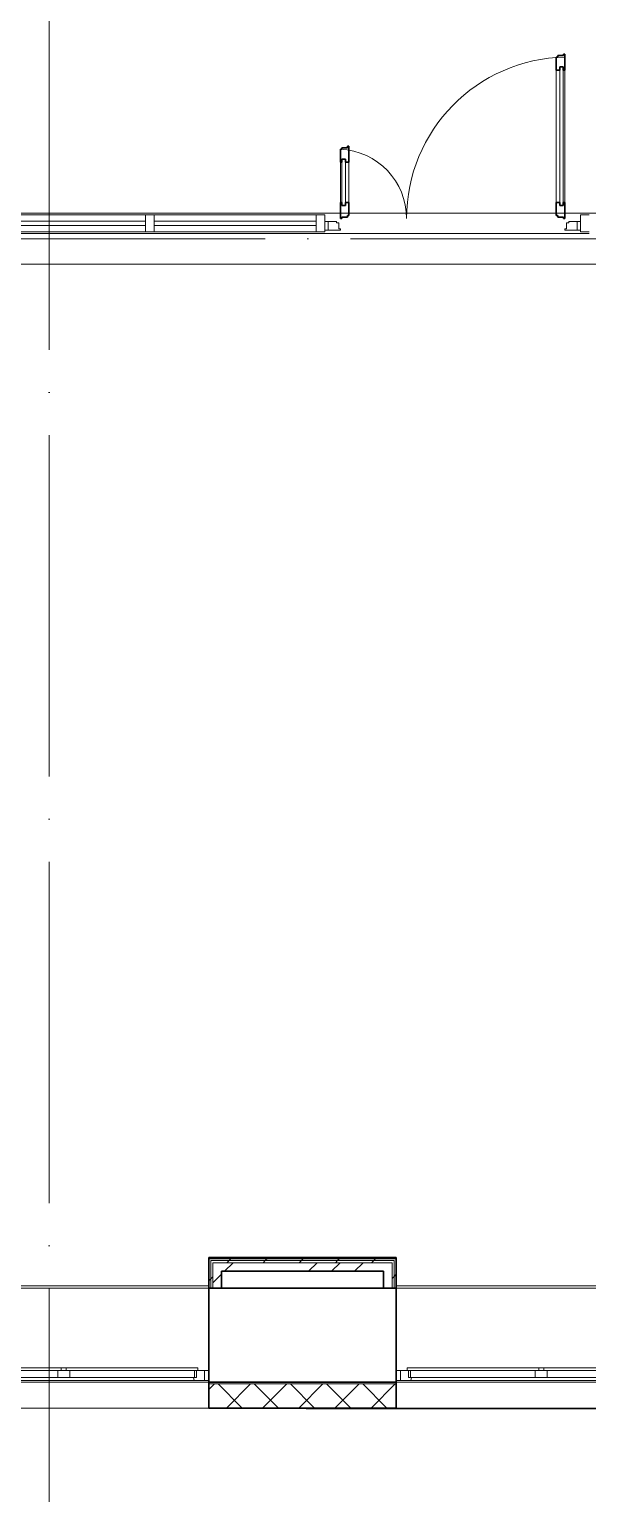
# Model space of a CAD drawing. Header units: millimetres. Extents: x -325553 to 627452, y -28539 to 738858.
# Drawn here: x -21232 to -17958, y 416571 to 425152 of the extents above; entities that cross this region are included whole.
import ezdxf

# ---------------------------------------------------------------- set-up
doc = ezdxf.new("R2010")
doc.units = ezdxf.units.MM
doc.linetypes.add('ADSK_Линия сетки', pattern=[25, 20, -2.5, 0, -2.5])
doc.linetypes.add('ADSK_Сверху', pattern=[450, 300, -150])
for name, color, linetype, lineweight in [('_ Окна', 7, 'Continuous', 9), ('Витраж', 7, 'Continuous', 9), ('Двери', 252, 'Continuous', 9), ('Линии', 7, 'Continuous', 9), ('Окна', 252, 'Continuous', 9), ('Оси', 252, 'Continuous', 9), ('Панели витража', 252, 'Continuous', 9), ('Стены внутренние', 7, 'Continuous', 18), ('Стены наружные', 7, 'Continuous', 18), ('Стены штриховка', 7, 'Continuous', 9)]:
    doc.layers.add(name, color=color, linetype=linetype, lineweight=lineweight)
doc.layers.add('Двери открывание', color=7, linetype='Continuous', lineweight=9, true_color=0xc0c0c0)

# ---------------------------------------------------------------- blocks, each defined once
blk = doc.blocks.new('1 этаж')
at = {"layer": 'Стены наружные', "lineweight": 9, "true_color": 0x636466}
h = blk.add_hatch(dxfattribs=at)
h.set_pattern_fill('FP_41', color=251, style=0, pattern_type=2)
h.set_pattern_definition([(180, (-32119.82, 96), (-1e-14, -100), [])])
h.paths.add_polyline_path([(-66005.8, -20703.7), (-64730.8, -20703.7), (-64730.8, -20693.7), (-66005.8, -20693.7)])
h.paths.add_polyline_path([(2117.4, -20703.7), (2694.2, -20703.7), (2694.2, -20693.7), (1409.2, -20693.7), (1409.2, -20703.7)])
h.paths.add_polyline_path([(-63030.8, -20703.7), (-61880.8, -20703.7), (-61880.8, -20693.7), (-63030.8, -20693.7)])
h.paths.add_polyline_path([(-752.8, -20703.7), (-290.8, -20703.7), (-290.8, -20693.7), (-1390.8, -20693.7), (-1390.8, -20703.7)])
h.paths.add_polyline_path([(-60180.8, -20703.7), (-59050.8, -20703.7), (-59050.8, -20693.7), (-60180.8, -20693.7)])
h.paths.add_polyline_path([(-3623, -20703.7), (-3090.8, -20703.7), (-3090.8, -20693.7), (-4165.8, -20693.7), (-4165.8, -20703.7)])
h.paths.add_polyline_path([(-57350.8, -20703.7), (-56240.8, -20703.7), (-56240.8, -20693.7), (-57350.8, -20693.7)])
h.paths.add_polyline_path([(-5865.8, -20703.7), (-5865.8, -20693.7), (-6960.8, -20693.7), (-6960.8, -20703.7), (-6493.2, -20703.7)])
h.paths.add_polyline_path([(-54540.8, -20703.7), (-53450.8, -20703.7), (-53450.8, -20693.7), (-54540.8, -20693.7)])
h.paths.add_polyline_path([(-8660.8, -20703.7), (-8660.8, -20693.7), (-9765.8, -20693.7), (-9765.8, -20703.7), (-9363.4, -20703.7)])
h.paths.add_polyline_path([(-51750.8, -20703.7), (-50620.8, -20703.7), (-50620.8, -20693.7), (-51750.8, -20693.7)])
h.paths.add_polyline_path([(-11516, -20703.7), (-11465.8, -20703.7), (-11465.8, -20693.7), (-12545.8, -20693.7), (-12545.8, -20703.7), (-12233.6, -20703.7)])
h.paths.add_polyline_path([(-48920.8, -20703.7), (-47800.8, -20703.7), (-47800.8, -20693.7), (-48920.8, -20693.7)])
h.paths.add_polyline_path([(-14245.8, -20703.7), (-14245.8, -20693.7), (-15320.8, -20693.7), (-15320.8, -20703.7), (-14386.2, -20703.7)])
h.paths.add_polyline_path([(-46100.8, -20703.7), (-45030.8, -20703.7), (-45030.8, -20693.7), (-46100.8, -20693.7)])
h.paths.add_polyline_path([(-17256.4, -20703.7), (-17020.8, -20703.7), (-17020.8, -20693.7), (-18120.8, -20693.7), (-18120.8, -20703.7), (-17974, -20703.7)])
h.paths.add_polyline_path([(-43330.8, -20703.7), (-42230.8, -20703.7), (-42230.8, -20693.7), (-43330.8, -20693.7)])
h.paths.add_polyline_path([(-19820.8, -20703.7), (-19820.8, -20693.7), (-20920.8, -20693.7), (-20920.8, -20703.7), (-20126.6, -20703.7)])
h.paths.add_polyline_path([(-40530.8, -20703.7), (-39400.8, -20703.7), (-39400.8, -20693.7), (-40530.8, -20693.7)])
h.paths.add_polyline_path([(-22620.8, -20703.7), (-22620.8, -20693.7), (-23700.8, -20693.7), (-23700.8, -20703.7), (-22996.8, -20703.7)])
h.paths.add_polyline_path([(-25867, -20703.7), (-25400.8, -20703.7), (-25400.8, -20693.7), (-26500.8, -20693.7), (-26500.8, -20703.7), (-26498.8, -20703.7)])
h.paths.add_polyline_path([(-37700.8, -20703.7), (-36590.8, -20703.7), (-36590.8, -20693.7), (-37700.8, -20693.7)])
h.paths.add_polyline_path([(-28202.8, -20703.7), (-28200.8, -20703.7), (-28200.8, -20693.7), (-29240.8, -20693.7), (-29239.8, -20703.7), (-28378.4, -20703.7)])
h.paths.add_polyline_path([(-34890.8, -20703.7), (-33780.8, -20703.7), (-33780.8, -20693.7), (-34890.8, -20693.7)])
h.paths.add_polyline_path([(-30940.8, -20703.7), (-30940.8, -20693.7), (-32080.8, -20693.7), (-32079.8, -20703.7), (-31090.8, -20703.7)])
at = {"layer": '_ Окна', "color": 251, "lineweight": 18, "true_color": 0x636466}
for p, q in [((-21009.8, -20666.7), (-21005.2, -20683.7)), ((-20991.8, -20666.7), (-21003.8, -20666.7)), ((-20991.8, -20625.7), (-20991.8, -20666.7)), ((-20945.8, -20625.7), (-20983.8, -20625.7)), ((-20945.8, -20683.7), (-20945.8, -20625.7)), ((-19757.8, -20625.7), (-19795.8, -20625.7)), ((-19795.8, -20625.7), (-19795.8, -20683.7)), ((-19749.8, -20666.7), (-19749.8, -20625.7)), ((-19737.8, -20666.7), (-19749.8, -20666.7)), ((-19736.4, -20683.7), (-19731.8, -20666.7)), ((-21005.2, -20683.7), (-20945.8, -20683.7)), ((-19795.8, -20683.7), (-19736.4, -20683.7))]:
    blk.add_line(p, q, dxfattribs=at)
at = {"layer": '_ Окна', "color": 251, "true_color": 0x636466}
for p, q in [((-20920.8, -20625.7), (-20945.8, -20625.7)), ((-20945.8, -20625.7), (-20945.8, -20683.7)), ((-19795.8, -20625.7), (-19820.8, -20625.7)), ((-19795.8, -20683.7), (-19795.8, -20625.7)), ((-20945.8, -20683.7), (-20920.8, -20683.7)), ((-19820.8, -20683.7), (-19795.8, -20683.7))]:
    blk.add_line(p, q, dxfattribs=at)
at = {"layer": 'Витраж', "color": 251, "true_color": 0x636466}
for p, q in [((-22240.8, -13853.7), (-21290.8, -13853.7)), ((-21240.8, -13853.7), (-20290.8, -13853.7)), ((-21290.8, -13953.7), (-22240.8, -13953.7)), ((-20290.8, -13953.7), (-21240.8, -13953.7))]:
    blk.add_line(p, q, dxfattribs=at)
at = {"layer": 'Витраж', "color": 251, "lineweight": 18, "true_color": 0x636466, "extrusion": (0, 0, -1)}
for p, q in [((-21240.8, -13853.7), (-21290.8, -13853.7)), ((-21290.8, -13853.7), (-21290.8, -13953.7)), ((-21240.8, -13953.7), (-21240.8, -13853.7)), ((-20240.8, -13853.7), (-20290.8, -13853.7)), ((-20290.8, -13853.7), (-20290.8, -13953.7)), ((-20240.8, -13893.7), (-20240.8, -13853.7)), ((-21290.8, -13953.7), (-21240.8, -13953.7)), ((-20290.8, -13953.7), (-20240.8, -13953.7)), ((-20240.8, -13953.7), (-20240.8, -13943.7))]:
    blk.add_line(p, q, dxfattribs=at)
at = {"layer": 'Витраж', "color": 251, "lineweight": 18, "true_color": 0x636466}
for p, q in [((-18690.8, -13853.7), (-18740.8, -13853.7)), ((-18740.8, -13853.7), (-18740.8, -13893.7)), ((-18740.8, -13943.7), (-18740.8, -13953.7)), ((-18740.8, -13953.7), (-18690.8, -13953.7))]:
    blk.add_line(p, q, dxfattribs=at)
at = {"layer": 'Двери', "color": 251, "lineweight": 30, "true_color": 0x636466}
for p, q in [((-18874.8, -12929.7), (-18882.8, -12929.7)), ((-18882.8, -12929.7), (-18882.8, -13005.7)), ((-18840.8, -12920.7), (-18874.8, -12920.7)), ((-18874.8, -12920.7), (-18874.8, -12929.7)), ((-18832.8, -12911.7), (-18840.8, -12911.7)), ((-18840.8, -12911.7), (-18840.8, -12920.7)), ((-18832.8, -13005.7), (-18832.8, -12911.7)), ((-18882.8, -13005.7), (-18862.8, -13005.7)), ((-18862.8, -13005.7), (-18862.8, -12987.7)), ((-18862.8, -12987.7), (-18841.8, -12987.7)), ((-18841.8, -12987.7), (-18841.8, -13005.7)), ((-18841.8, -13005.7), (-18832.8, -13005.7)), ((-20140.8, -13469.7), (-20148.8, -13469.7)), ((-20148.8, -13469.7), (-20148.8, -13545.7)), ((-20106.8, -13460.7), (-20140.8, -13460.7)), ((-20140.8, -13460.7), (-20140.8, -13469.7)), ((-20098.8, -13451.7), (-20106.8, -13451.7)), ((-20106.8, -13451.7), (-20106.8, -13460.7)), ((-20098.8, -13545.7), (-20098.8, -13451.7)), ((-20139.8, -13545.7), (-20148.8, -13545.7)), ((-20139.8, -13527.7), (-20139.8, -13545.7)), ((-20118.8, -13527.7), (-20139.8, -13527.7)), ((-20118.8, -13545.7), (-20118.8, -13527.7)), ((-20098.8, -13545.7), (-20118.8, -13545.7)), ((-20148.8, -13781.7), (-20148.8, -13875.7)), ((-20139.8, -13781.7), (-20148.8, -13781.7)), ((-20139.8, -13799.7), (-20139.8, -13781.7)), ((-20118.8, -13799.7), (-20139.8, -13799.7)), ((-20118.8, -13781.7), (-20118.8, -13799.7)), ((-20098.8, -13781.7), (-20118.8, -13781.7)), ((-20098.8, -13857.7), (-20098.8, -13781.7)), ((-18882.8, -13781.7), (-18882.8, -13857.7)), ((-18882.8, -13781.7), (-18862.8, -13781.7)), ((-18862.8, -13781.7), (-18862.8, -13799.7)), ((-18862.8, -13799.7), (-18841.8, -13799.7)), ((-18841.8, -13781.7), (-18832.8, -13781.7)), ((-18841.8, -13799.7), (-18841.8, -13781.7)), ((-18832.8, -13875.7), (-18832.8, -13781.7)), ((-20148.8, -13875.7), (-20140.8, -13875.7)), ((-20140.8, -13875.7), (-20140.8, -13866.7)), ((-20140.8, -13866.7), (-20106.8, -13866.7)), ((-20106.8, -13866.7), (-20106.8, -13857.7)), ((-20106.8, -13857.7), (-20098.8, -13857.7)), ((-18882.8, -13857.7), (-18874.8, -13857.7)), ((-18874.8, -13857.7), (-18874.8, -13866.7)), ((-18874.8, -13866.7), (-18840.8, -13866.7)), ((-18840.8, -13866.7), (-18840.8, -13875.7)), ((-18840.8, -13875.7), (-18832.8, -13875.7))]:
    blk.add_line(p, q, dxfattribs=at)
at = {"layer": 'Двери', "color": 251, "true_color": 0x636466}
for p, q in [((-18882.8, -13005.7), (-18882.8, -13781.7)), ((-18862.8, -13799.7), (-18862.8, -12987.7)), ((-18862.8, -12987.7), (-18841.8, -12987.7)), ((-18841.8, -12987.7), (-18841.8, -13799.7)), ((-18832.8, -13781.7), (-18832.8, -13005.7)), ((-20148.8, -13545.7), (-20148.8, -13781.7)), ((-20139.8, -13527.7), (-20139.8, -13799.7)), ((-20118.8, -13527.7), (-20139.8, -13527.7)), ((-20118.8, -13799.7), (-20118.8, -13527.7)), ((-20098.8, -13781.7), (-20098.8, -13545.7)), ((-20139.8, -13799.7), (-20118.8, -13799.7)), ((-18841.8, -13799.7), (-18862.8, -13799.7)), ((-20240.8, -13893.7), (-20240.8, -13943.7)), ((-20220.8, -13893.7), (-20240.8, -13893.7)), ((-20220.8, -13943.7), (-20220.8, -13893.7)), ((-20171.8, -13893.7), (-20220.8, -13893.7)), ((-20220.8, -13893.7), (-20220.8, -13943.7)), ((-20171.8, -13901.7), (-20171.8, -13893.7)), ((-18809.8, -13893.7), (-18809.8, -13901.7)), ((-18760.8, -13893.7), (-18809.8, -13893.7)), ((-18740.8, -13893.7), (-18760.8, -13893.7)), ((-18760.8, -13893.7), (-18760.8, -13943.7)), ((-18760.8, -13943.7), (-18760.8, -13893.7)), ((-18740.8, -13943.7), (-18740.8, -13893.7)), ((-20240.8, -13943.7), (-20220.8, -13943.7)), ((-20220.8, -13943.7), (-20148.8, -13943.7)), ((-20157.8, -13901.7), (-20171.8, -13901.7)), ((-20157.8, -13935.7), (-20157.8, -13901.7)), ((-20148.8, -13935.7), (-20157.8, -13935.7)), ((-20148.8, -13943.7), (-20148.8, -13935.7)), ((-18823.8, -13935.7), (-18832.8, -13935.7)), ((-18832.8, -13935.7), (-18832.8, -13943.7)), ((-18832.8, -13943.7), (-18760.8, -13943.7)), ((-18809.8, -13901.7), (-18823.8, -13901.7)), ((-18823.8, -13901.7), (-18823.8, -13935.7)), ((-18760.8, -13943.7), (-18740.8, -13943.7))]:
    blk.add_line(p, q, dxfattribs=at)
at = {"layer": 'Двери открывание', "color": 251, "true_color": 0x636466}
for centre, radius, start, end in [((-18814.8, -13875.7), 946, 91.09026, 180), ((-20166.8, -13875.7), 406, 0, 87.45896)]:
    blk.add_arc(centre, radius, start, end, dxfattribs=at)
at = {"layer": 'Линии', "color": 251, "linetype": 'ADSK_Сверху', "ltscale": 100, "true_color": 0x636466}
for p, q in [((-15050.8, -13843.7), (-48260.8, -13843.7)), ((-15050.8, -14143.7), (-48260.8, -14143.7))]:
    blk.add_line(p, q, dxfattribs=at)
at = {"layer": 'Окна', "color": 251, "true_color": 0x636466}
for p, q in [((-22557.8, -20608.7), (-21785.8, -20608.7)), ((-21785.8, -20625.7), (-22557.8, -20625.7)), ((-21805.8, -20666.7), (-22537.8, -20666.7)), ((-21805.8, -20625.7), (-21805.8, -20666.7)), ((-21735.8, -20666.7), (-21805.8, -20666.7)), ((-21785.8, -20608.7), (-21755.8, -20608.7)), ((-21785.8, -20608.7), (-21785.8, -20625.7)), ((-21755.8, -20625.7), (-21785.8, -20625.7)), ((-21755.8, -20608.7), (-20983.8, -20608.7)), ((-21755.8, -20625.7), (-21755.8, -20608.7)), ((-20983.8, -20625.7), (-21755.8, -20625.7)), ((-21735.8, -20666.7), (-21735.8, -20625.7)), ((-21003.8, -20666.7), (-21735.8, -20666.7)), ((-21003.8, -20625.7), (-21003.8, -20666.7)), ((-20983.8, -20608.7), (-20983.8, -20625.7)), ((-19757.8, -20608.7), (-18985.8, -20608.7)), ((-19757.8, -20625.7), (-19757.8, -20608.7)), ((-18985.8, -20625.7), (-19757.8, -20625.7)), ((-19737.8, -20666.7), (-19737.8, -20625.7)), ((-19005.8, -20666.7), (-19737.8, -20666.7)), ((-19005.8, -20625.7), (-19005.8, -20666.7)), ((-18935.8, -20666.7), (-19005.8, -20666.7)), ((-18985.8, -20608.7), (-18955.8, -20608.7)), ((-18985.8, -20608.7), (-18985.8, -20625.7)), ((-18955.8, -20625.7), (-18985.8, -20625.7)), ((-18955.8, -20608.7), (-18183.8, -20608.7)), ((-18955.8, -20625.7), (-18955.8, -20608.7)), ((-18183.8, -20625.7), (-18955.8, -20625.7)), ((-18935.8, -20666.7), (-18935.8, -20625.7)), ((-18203.8, -20666.7), (-18935.8, -20666.7)), ((-22536.4, -20683.7), (-21005.2, -20683.7)), ((-19736.4, -20683.7), (-18205.2, -20683.7))]:
    blk.add_line(p, q, dxfattribs=at)
at = {"layer": 'Оси', "color": 251, "linetype": 'ADSK_Линия сетки', "ltscale": 100, "true_color": 0x636466}
for p, q in [((-21855.8, -2643.7), (-21855.8, -33769.9)), ((4411.5, -13993.7), (-72528.1, -13993.7)), ((4411.5, -20143.7), (-72528.1, -20143.7))]:
    blk.add_line(p, q, dxfattribs=at)
at = {"layer": 'Панели витража', "color": 251, "lineweight": 18, "true_color": 0x636466}
for p, q in [((-21290.8, -13891.2), (-22240.8, -13891.2)), ((-21290.8, -13916.2), (-21290.8, -13891.2)), ((-20290.8, -13891.2), (-21240.8, -13891.2)), ((-21240.8, -13891.2), (-21240.8, -13916.2)), ((-20290.8, -13916.2), (-20290.8, -13891.2)), ((-22240.8, -13916.2), (-21290.8, -13916.2)), ((-21240.8, -13916.2), (-20290.8, -13916.2))]:
    blk.add_line(p, q, dxfattribs=at)
at = {"layer": 'Стены внутренние', "color": 251, "lineweight": 30, "true_color": 0x636466}
for p, q in [((-20920.8, -20143.7), (-20920.8, -20693.7)), ((-19895.8, -20143.7), (-20845.8, -20143.7)), ((-19820.8, -20693.7), (-19820.8, -20143.7)), ((-20920.8, -20693.7), (-19820.8, -20693.7)), ((-20920.8, -20703.7), (-20920.8, -20845.7)), ((-19820.8, -20845.7), (-19820.8, -20703.7)), ((-20920.8, -20845.7), (-19820.8, -20845.7))]:
    blk.add_line(p, q, dxfattribs=at)
at = {"layer": 'Стены внутренние', "color": 251, "true_color": 0x636466}
for p, q in [((-20920.8, -20693.7), (-22620.8, -20693.7)), ((-18120.8, -20693.7), (-19820.8, -20693.7)), ((-20920.8, -20845.7), (-22620.8, -20845.7)), ((-18120.8, -20845.7), (-19820.8, -20845.7))]:
    blk.add_line(p, q, dxfattribs=at)
at = {"layer": 'Стены внутренние', "color": 251, "linetype": 'Continuous', "lineweight": 9, "true_color": 0x636466}
for p, q in [((-20920.8, -20736.9), (-20887.6, -20703.7)), ((-20726, -20843.7), (-20866, -20703.7)), ((-20815.5, -20843.7), (-20675.5, -20703.7)), ((-20513.9, -20843.7), (-20653.9, -20703.7)), ((-20603.4, -20843.7), (-20463.4, -20703.7)), ((-20301.8, -20843.7), (-20441.8, -20703.7)), ((-20391.2, -20843.7), (-20251.2, -20703.7)), ((-20089.6, -20843.7), (-20229.6, -20703.7)), ((-20179.1, -20843.7), (-20039.1, -20703.7)), ((-19877.5, -20843.7), (-20017.5, -20703.7)), ((-19967, -20843.7), (-19827, -20703.7)), ((-20807.8, -20845.7), (-20807.8, -20845.7)), ((-20199.3, -20845.7), (-20200.5, -20843.7)), ((-19965, -20845.2), (-19965.9, -20843.7))]:
    blk.add_line(p, q, dxfattribs=at)
at = {"layer": 'Стены наружные', "color": 251, "true_color": 0x636466}
for p, q in [((-22290.8, -13843.7), (-20148.8, -13843.7)), ((-20098.8, -13843.7), (-18882.8, -13843.7)), ((-18832.8, -13843.7), (-18690.8, -13843.7)), ((-18690.8, -13963.7), (-22290.8, -13963.7)), ((-22620.8, -20128.7), (-20920.8, -20128.7)), ((-20920.8, -20143.7), (-22620.8, -20143.7)), ((-19820.8, -20128.7), (-18120.8, -20128.7)), ((-18120.8, -20143.7), (-19820.8, -20143.7)), ((-22620.8, -20693.7), (-20920.8, -20693.7)), ((-19820.8, -20693.7), (-18120.8, -20693.7)), ((-20348.5, -20850.7), (-20348.5, -20845.7)), ((-19820.8, -20845.7), (-18120.8, -20845.7)), ((-19820.8, -20845.7), (-19820.8, -20850.7)), ((-18120.8, -20850.7), (-20348.5, -20850.7))]:
    blk.add_line(p, q, dxfattribs=at)
at = {"layer": 'Стены наружные', "color": 251, "lineweight": 30, "true_color": 0x636466}
for p, q in [((-20920.8, -19963.7), (-20920.8, -20143.7)), ((-19820.8, -19963.7), (-20920.8, -19963.7)), ((-19820.8, -19968.7), (-20920.8, -19968.7)), ((-19820.8, -20143.7), (-19820.8, -19963.7)), ((-20845.8, -20043.7), (-19895.8, -20043.7)), ((-20845.8, -20143.7), (-20845.8, -20043.7)), ((-19895.8, -20043.7), (-19895.8, -20143.7)), ((-20920.8, -20143.7), (-20845.8, -20143.7)), ((-19895.8, -20143.7), (-19820.8, -20143.7)), ((-19820.8, -20693.7), (-20920.8, -20693.7)), ((-20920.8, -20693.7), (-20920.8, -20703.7)), ((-19820.8, -20703.7), (-19820.8, -20693.7))]:
    blk.add_line(p, q, dxfattribs=at)
at = {"layer": 'Стены наружные', "color": 251, "linetype": 'Continuous', "lineweight": 9, "true_color": 0x636466}
for p, q in [((-20814, -19993.7), (-20801.5, -19981.2)), ((-20801.5, -19981.2), (-20789, -19968.7)), ((-20789, -19968.7), (-20784, -19963.7)), ((-20601.9, -19993.7), (-20589.4, -19981.2)), ((-20589.4, -19981.2), (-20576.9, -19968.7)), ((-20389.8, -19993.7), (-20377.3, -19981.2)), ((-20377.3, -19981.2), (-20364.8, -19968.7)), ((-20364.8, -19968.7), (-20359.8, -19963.7)), ((-20177.6, -19993.7), (-20165.1, -19981.2)), ((-20165.1, -19981.2), (-20152.6, -19968.7)), ((-19965.5, -19993.7), (-19953, -19981.2)), ((-19953, -19981.2), (-19940.5, -19968.7)), ((-19940.5, -19968.7), (-19935.5, -19963.7)), ((-20908.3, -20088), (-20895.8, -20075.5)), ((-20895.8, -20111.1), (-20845.8, -20061.1)), ((-20828.4, -20043.7), (-20778.4, -19993.7)), ((-20335, -20043.7), (-20285, -19993.7)), ((-20200, -20043.7), (-20150, -19993.7)), ((-20065.1, -20043.7), (-20015.1, -19993.7)), ((-19845.8, -20086.2), (-19833.3, -20073.7)), ((-19833.3, -20073.7), (-19820.8, -20061.2)), ((-20920.8, -20100.5), (-20908.3, -20088))]:
    blk.add_line(p, q, dxfattribs=at)
at = {"layer": 'Стены штриховка', "color": 251, "true_color": 0x636466}
for p, q in [((-20908.3, -19981.2), (-19833.3, -19981.2)), ((-20908.3, -19981.2), (-20908.3, -20143.7)), ((-19833.3, -19981.2), (-19833.3, -20143.7)), ((-20895.8, -19993.7), (-19845.8, -19993.7)), ((-20895.8, -19993.7), (-20895.8, -20143.7)), ((-19845.8, -19993.7), (-19845.8, -20143.7)), ((-19820.8, -20703.7), (-20920.8, -20703.7)), ((-20918.8, -20769.7), (-20920.8, -20769.7)), ((-20918.8, -20769.7), (-20918.8, -20843.7)), ((-20918.8, -20843.7), (-19822.8, -20843.7)), ((-19820.8, -20769.7), (-19822.8, -20769.7)), ((-19822.8, -20843.7), (-19822.8, -20769.7))]:
    blk.add_line(p, q, dxfattribs=at)

msp = doc.modelspace()

# ---------------------------------------------------------------- block references
msp.add_blockref('1 этаж', (740.6, 437918.3))

doc.saveas('drawing.dxf')
